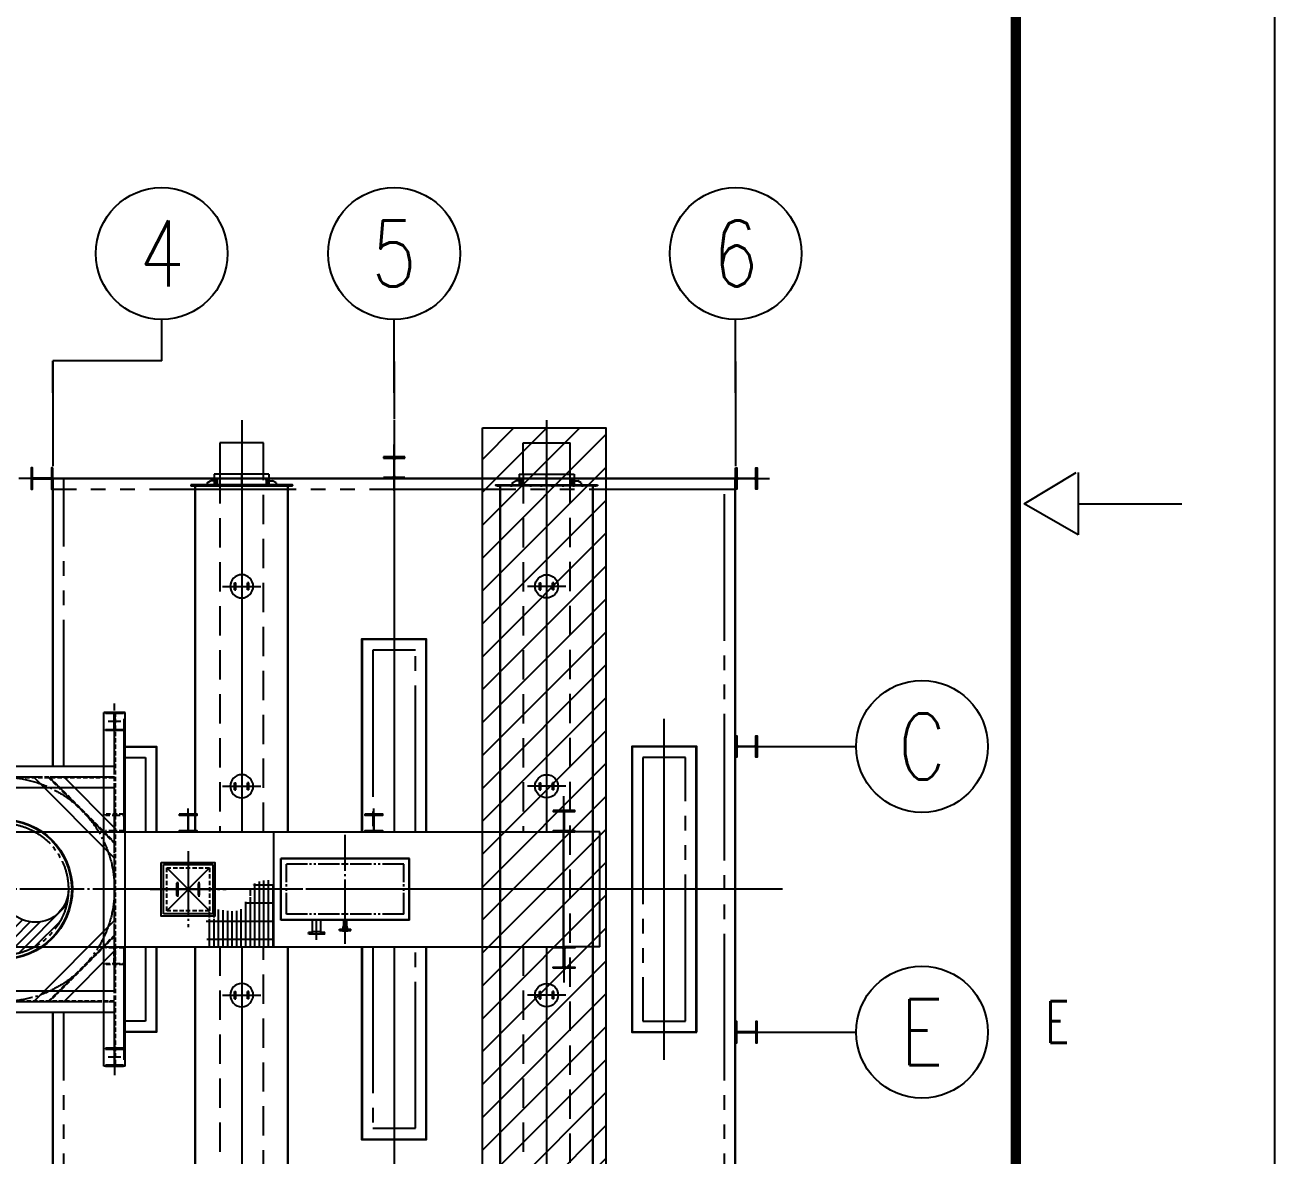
# Model space of a CAD drawing. Header units: millimetres. Extents: x 0 to 232280, y -26939 to 23794.
# Drawn here: x 48829 to 51389, y 7699 to 10014 of the extents above; entities that cross this region are included whole.
import ezdxf
from ezdxf.enums import TextEntityAlignment as Align

# ---------------------------------------------------------------- set-up
doc = ezdxf.new("R2010")
doc.units = ezdxf.units.MM
doc.header["$LTSCALE"] = 30
for name, pattern in [('JNK-CENTER', [34, 30, -1.5, 1, -1.5]), ('JNK-HIDDEN', [3, 2, -1]), ('JNK-PHANTOM', [15, 10, -1, 1, -1, 1, -1]), ('PHA', [30, 20, -2, 2, -2, 2, -2])]:
    doc.linetypes.add(name, pattern=pattern)
for name, color, linetype in [('CEN-R', 1, 'JNK-CENTER'), ('CON-C', 4, 'Continuous'), ('CON-G', 3, 'Continuous'), ('CON-W', 7, 'Continuous'), ('CON-Y', 2, 'Continuous'), ('Dim-W', 7, 'Continuous'), ('HID-Y', 2, 'JNK-HIDDEN'), ('PAN-W', 6, 'PHA'), ('PHA-M', 6, 'JNK-PHANTOM'), ('STL-OBJT', 7, 'Continuous'), ('TITLE', 7, 'Continuous')]:
    doc.layers.add(name, color=color, linetype=linetype)
doc.layers.add('CONT-G', color=3, linetype='Continuous', lineweight=25)
doc.styles.add('ROMANS', font='ROMANS.shx', dxfattribs={"width": 0.8})
doc.styles.add('SIMPLEX', font='simplex.shx', dxfattribs={"width": 0.8})

# ---------------------------------------------------------------- blocks, each defined once
blk = doc.blocks.new('TITLE')
at = {"color": 7}
for p, q in [((841, 0), (841, 594.8536585365848)), ((823.8829268292548, 301.1402439024387), (827.4195121950868, 303.2621951219509)), ((827.5582541526134, 303.2621951219509), (827.5582541526134, 299.0182926829265)), ((827.5582541526134, 299.0182926829265), (823.8829268292548, 301.1402439024387)), ((827.560975609736, 301.1402439024387), (834.6341463414368, 301.1402439024387))]:
    blk.add_line(p, q, dxfattribs=at)
at = {"color": 7, "const_width": 0.7073170731707307}
blk.add_lwpolyline([(823.3170731707312, 17.3292682926829), (823.3170731707312, 577.1707317073162)], dxfattribs=at)
at = {"color": 7, "style": 'ROMANS', "width": 0.7}
blk.add_text('E', height=2.829268292682921, dxfattribs=at).set_placement((826.1463414633893, 265.7743902439021), align=Align.MIDDLE)
blk = doc.blocks.new('SPRING SUPPORT BASE')
at = {"layer": 'CEN-R'}
blk.add_line((-269.9166666703532, 0), (269.916666663019, 0), dxfattribs=at)
at = {"layer": 'CONT-G'}
for p, q in [((-100.0000000036671, 50), (-100.0000000036671, -50)), ((-100.0000000036671, 50), (-80.00000000366708, 50)), ((-80.00000000366708, 50), (-80.00000000366708, -50)), ((79.99999999610009, 50), (79.99999999610009, -50)), ((99.99999999633292, 50), (79.99999999633292, 50)), ((99.99999999633292, 50), (99.99999999633292, -50)), ((-100.0000000036671, -50), (-80.00000000366708, -50)), ((99.99999999633292, -50), (79.99999999633292, -50))]:
    blk.add_line(p, q, dxfattribs=at)
blk.add_circle((-3.667082637548447e-09, 0), 161.9500000000116, dxfattribs=at)
blk = doc.blocks.new('A$C751203EC')
at = {"layer": 'CEN-R'}
for p, q in [((-20.39807007508352, 0), (75, 0)), ((0, 20.39807007508352), (0, -20.39807007508352))]:
    blk.add_line(p, q, dxfattribs=at)
at = {"layer": 'CON-G'}
for p, q in [((0, 7.999999999970896), (75, 8)), ((0, -8), (75, -8))]:
    blk.add_line(p, q, dxfattribs=at)
blk.add_arc((0, 0), 7.999999999999545, 90, 270, dxfattribs=at)
blk = doc.blocks.new('6002 HEADERBOX')
at = {"layer": 'CEN-R'}
for p, q in [((8.149072527885437e-10, -163.9999999997963), (-5.820766091346741e-11, 0)), ((-681.2000028562034, -142.0611126171279), (-681.2000028560869, -175.4405818845698)), ((-497.2000057072146, -142.0611126170988), (-497.2000057070982, -175.4405818845407)), ((-375.0000057071447, -142.0611126170697), (-375.0000057070283, -175.4405818845116)), ((-225.0000057071447, -142.0611126170697), (-225.0000057070283, -175.4405818845116)), ((-75.00000570714474, -142.0611126170697), (-75.00000570702832, -175.4405818845116)), ((74.99999429285526, -142.0611126170406), (74.99999429297168, -175.4405818844825)), ((224.9999942928553, -142.0611126170406), (224.9999942929717, -175.4405818844825)), ((347.1999942928087, -142.0611126169533), (347.1999942929251, -175.4405818843952)), ((497.1999942928087, -142.0611126169824), (497.1999942929251, -175.4405818844243)), ((681.1999914400512, -142.0611126169824), (681.1999914401677, -175.4405818844243)), ((-681.2000028562034, -11575.93888738246), (-681.2000028560869, -11542.55941811502)), ((-497.2000057072146, -11575.93888738249), (-497.2000057070982, -11542.55941811505)), ((-375.0000057071447, -11575.93888738252), (-375.0000057070283, -11542.55941811508)), ((-225.0000057071447, -11575.93888738252), (-225.0000057070283, -11542.55941811508)), ((-75.00000570714474, -11575.93888738252), (-75.00000570702832, -11542.55941811508)), ((74.99999429285526, -11575.93888738255), (74.99999429297168, -11542.55941811511)), ((224.9999942928553, -11575.93888738255), (224.9999942929717, -11542.55941811511)), ((347.1999942928087, -11575.93888738264), (347.1999942929251, -11542.5594181152)), ((497.1999942928087, -11575.93888738261), (497.1999942929251, -11542.55941811517)), ((681.1999914400512, -11575.93888738261), (681.1999914401677, -11542.55941811517)), ((8.149072527885437e-10, -11717.99999999959), (-5.820766091346741e-11, -11553.9999999998))]:
    blk.add_line(p, q, dxfattribs=at)
at = {"layer": 'CON-W', "const_width": 19}
for points in [[(-681.2000028541079, -149.9999999999854), (-681.2000028541079, -154.999999999869)], [(-681.2000028539915, -157.999999999869), (-681.2000028539915, -163.999999999869)], [(-497.2000057050027, -149.9999999999854), (-497.2000057050027, -154.9999999998399)], [(-497.2000057050027, -157.9999999998399), (-497.2000057050027, -163.9999999998399)], [(-375.0000057050493, -149.9999999999563), (-375.0000057050493, -154.9999999998108)], [(-375.0000057050493, -157.9999999998108), (-375.0000057050493, -163.9999999998108)], [(-225.0000057050493, -149.9999999999563), (-225.0000057050493, -154.9999999998108)], [(-225.0000057050493, -157.9999999998108), (-225.0000057050493, -163.9999999998108)], [(-75.00000570504926, -149.9999999999272), (-75.00000570504926, -154.9999999997817)], [(-75.00000570504926, -157.9999999997817), (-75.00000570504926, -163.9999999997817)], [(74.99999429495074, -149.9999999999272), (74.99999429495074, -154.9999999997817)], [(74.99999429495074, -157.9999999997817), (74.99999429495074, -163.9999999997817)], [(224.9999942949507, -149.9999999998981), (224.9999942949507, -154.9999999997817)], [(224.9999942949507, -157.9999999997817), (224.9999942949507, -163.9999999997817)], [(347.1999942950206, -149.9999999998399), (347.1999942950206, -154.9999999996944)], [(347.1999942950206, -157.9999999996944), (347.1999942950206, -163.9999999996944)], [(497.1999942950206, -149.999999999869), (497.1999942950206, -154.9999999997235)], [(497.1999942950206, -157.9999999997235), (497.1999942950206, -163.9999999997235)], [(681.1999914421467, -149.999999999869), (681.1999914421467, -154.9999999997235)], [(681.1999914422631, -157.9999999997235), (681.1999914422631, -163.9999999997235)], [(-681.2000028539915, -11559.99999999972), (-681.2000028539915, -11553.99999999972)], [(-497.2000057050027, -11559.99999999975), (-497.2000057050027, -11553.99999999975)], [(-375.0000057050493, -11559.99999999978), (-375.0000057050493, -11553.99999999978)], [(-225.0000057050493, -11559.99999999978), (-225.0000057050493, -11553.99999999978)], [(-75.00000570504926, -11559.99999999981), (-75.00000570504926, -11553.99999999981)], [(74.99999429495074, -11559.99999999981), (74.99999429495074, -11553.99999999981)], [(224.9999942949507, -11559.99999999981), (224.9999942949507, -11553.99999999981)], [(347.1999942950206, -11559.9999999999), (347.1999942950206, -11553.9999999999)], [(497.1999942950206, -11559.99999999987), (497.1999942950206, -11553.99999999987)], [(681.1999914422631, -11559.99999999987), (681.1999914422631, -11553.99999999987)], [(-681.2000028541079, -11567.99999999961), (-681.2000028541079, -11562.99999999972)], [(-497.2000057050027, -11567.99999999961), (-497.2000057050027, -11562.99999999975)], [(-375.0000057050493, -11567.99999999964), (-375.0000057050493, -11562.99999999978)], [(-225.0000057050493, -11567.99999999964), (-225.0000057050493, -11562.99999999978)], [(-75.00000570504926, -11567.99999999967), (-75.00000570504926, -11562.99999999981)], [(74.99999429495074, -11567.99999999967), (74.99999429495074, -11562.99999999981)], [(224.9999942949507, -11567.99999999969), (224.9999942949507, -11562.99999999981)], [(347.1999942950206, -11567.99999999975), (347.1999942950206, -11562.9999999999)], [(497.1999942950206, -11567.99999999972), (497.1999942950206, -11562.99999999987)], [(681.1999914421467, -11567.99999999972), (681.1999914421467, -11562.99999999987)]]:
    blk.add_lwpolyline(points, dxfattribs=at)
at = {"layer": 'CONT-G'}
for p, q in [((382.5999999986961, -1.455191522836685e-11), (-384.6000000011409, 1.455191522836685e-11)), ((-384.6000000011409, 1.455191522836685e-11), (-384.6000000011409, -149.9999999999854)), ((-711.2000028539915, -157.999999999869), (711.1999914401677, -157.9999999997235)), ((-711.2000028539915, -157.999999999869), (-711.2000028539915, -163.999999999869)), ((-711.2000028539915, -163.999999999869), (711.1999914401677, -163.9999999997235)), ((-650.0000171190477, -11559.99999999987), (-650.0000171190477, -163.9999999998618)), ((-645.0000171190477, -11559.99999999987), (-645.0000171190477, -163.9999999998618)), ((-484.6000000012573, -119.9999999999854), (-434.6000000012573, -89.99999999998545)), ((-484.6000000012573, -119.9999999999854), (-484.6000000012573, -149.9999999999563)), ((-384.6000000011409, -89.99999999998545), (-434.6000000012573, -89.99999999998545)), ((382.5999999986961, -1.455191522836685e-11), (382.5999999986961, -150.0000000000146)), ((382.5999999986961, -90.00000000004366), (432.5999999988126, -90.00000000001455)), ((482.5999999988126, -120.0000000000146), (432.5999999988126, -90.00000000001455)), ((482.5999999988126, -119.9999999999854), (482.5999999988126, -149.9999999999854)), ((645.0000057052239, -11559.99999999987), (645.0000057052239, -163.9999999997308)), ((650.0000057052239, -11559.99999999987), (650.0000057052239, -163.9999999997308)), ((-711.2000028539915, -11553.99999999972), (711.1999914401677, -11553.99999999987)), ((-711.2000028539915, -11559.99999999972), (711.1999914401677, -11559.99999999987)), ((650.0000057052239, -11559.99999999987), (-650.0000171190477, -11559.99999999987)), ((-484.6000000012573, -11597.99999999961), (-484.6000000012573, -11567.99999999964)), ((-484.6000000012573, -11597.99999999961), (-434.6000000012573, -11627.99999999961)), ((-384.6000000011409, -11627.99999999961), (-434.6000000012573, -11627.99999999961)), ((-384.6000000011409, -11717.99999999961), (-384.6000000011409, -11567.99999999961)), ((382.5999999986961, -11717.99999999958), (-384.6000000011409, -11717.99999999961)), ((382.5999999986961, -11717.99999999958), (382.5999999986961, -11567.99999999958)), ((382.5999999986961, -11627.99999999955), (432.5999999988126, -11627.99999999958)), ((482.5999999988126, -11597.99999999958), (432.5999999988126, -11627.99999999958)), ((482.5999999988126, -11597.99999999961), (482.5999999988126, -11567.99999999961))]:
    blk.add_line(p, q, dxfattribs=at)
for points in [[(-711.2000028539915, -149.9999999999854), (-711.2000028539915, -154.999999999869), (711.1999914401677, -154.9999999998399), (711.1999914401677, -149.9999999999854)], [(-711.2000028539915, -11567.99999999961), (-711.2000028539915, -11562.99999999972), (711.1999914401677, -11562.99999999975), (711.1999914401677, -11567.99999999961)]]:
    blk.add_lwpolyline(points, close=True, dxfattribs=at)
at = {"layer": 'Dim-W'}
for p, q in [((711.1999914401677, -157.9999999997235), (711.1999914401677, -163.9999999997235)), ((711.1999914401677, -11559.99999999987), (711.1999914401677, -11553.99999999987))]:
    blk.add_line(p, q, dxfattribs=at)
at = {"layer": 'STL-OBJT', "extrusion": (0, 0, -1), "zscale": -1, "rotation": 270}
blk.add_blockref('A$C751203EC', (350.0000057070283, -75.00000000007276), dxfattribs=at)
at = {"layer": 'STL-OBJT', "rotation": 270}
blk.add_blockref('A$C751203EC', (349.9999942930881, -74.99999999998545), dxfattribs=at)
blk = doc.blocks.new('A$C1FAD331D')
at = {"layer": 'CEN-R'}
for p, q in [((0, 532), (0, -532)), ((-300, -300), (300, 300)), ((300, -300), (-300, 300)), ((531.9486901247292, 0), (-532.0513098752708, 0)), ((-150, 104), (-150, -104)), ((150, 104), (150, -104))]:
    blk.add_line(p, q, dxfattribs=at)
blk.add_lwpolyline([(345, 345), (-345, 345), (-345, -345), (345, -345)], close=True, dxfattribs=at)
at = {"layer": 'CONT-G'}
blk.add_lwpolyline([(375, 375), (-375, 375), (-375, -375), (375, -375)], close=True, dxfattribs=at)
for points in [[(-158, -80), (-158, 80, -0.9999999999999999), (-142, 80), (-142, -80, -0.9999999999999999)], [(158, -80), (158, 80, 0.9999999999999999), (142, 80), (142, -80, 0.9999999999999999)]]:
    blk.add_lwpolyline(points, format="xyb", close=True, dxfattribs=at)
at = {"layer": 'HID-Y'}
blk.add_lwpolyline([(300, 300), (-300, 300), (-300, -300), (300, -300)], close=True, dxfattribs=at)
blk = doc.blocks.new("4'' O2")
at = {"layer": 'CEN-R'}
blk.add_line((275.6105725513771, 0), (0, 0), dxfattribs=at)
at = {"layer": 'CON-Y'}
for p, q in [((200, 57.14999999990687), (0, 57.14999999990687)), ((167, -67.45000000018626), (167, 67.44999999995343)), ((171.5, 67.44999999995343), (167, 67.44999999995343)), ((200, 58.04999999981374), (167, 58.04999999981374)), ((176, 71.1488348764833), (176, 114.5)), ((176, 114.5), (176, 71.94999999995343)), ((200, -78.60000000009313), (200, 78.5999999998603)), ((200, -78.60000000009313), (200, 78.5999999998603)), ((200, -57.1500000001397), (0, -57.14999999990687)), ((200, -58.05000000004657), (167, -58.05000000004657)), ((171.5, -67.45000000018626), (167, -67.45000000018626)), ((176, -114.5), (176, -71.95000000018626)), ((200, -78.60000000009313), (198.3999999999069, -78.60000000009313)), ((198.3999999999069, -114.5), (198.3999999999069, -78.60000000009313))]:
    blk.add_line(p, q, dxfattribs=at)
for centre, start, end in [((171.5, 71.94999999995343), 270, 0), ((171.5, -71.95000000018626), 0, 90)]:
    blk.add_arc(centre, 4.5, start, end, dxfattribs=at)
at = {"layer": 'HID-Y', "ltscale": 0.2}
for p, q in [((203, 95.25), (173, 95.25)), ((198.3999999999069, 114.5), (176, 114.5)), ((198.3999999999069, 104.75), (176, 104.75)), ((198.3999999999069, 85.75), (176, 85.75)), ((198.3999999999069, 78.5999999998603), (198.3999999999069, 114.5)), ((200, 78.5999999998603), (198.3999999999069, 78.5999999998603)), ((203, -95.25), (173, -95.25)), ((198.3999999999069, -85.75), (176, -85.75)), ((198.3999999999069, -104.75), (176, -104.75)), ((198.3999999999069, -114.5), (176, -114.5))]:
    blk.add_line(p, q, dxfattribs=at)
for points in [[(198.3999999999069, 85.75), (198.3999999999069, 104.75), (176, 85.75), (176, 104.75)], [(198.3999999999069, -104.75), (198.3999999999069, -85.75), (176, -104.75), (176, -85.75)]]:
    blk.add_solid(points, dxfattribs=at)
blk = doc.blocks.new('N-FLG SIDE 1.50 300 WNRF')
at = {"layer": 'CEN-R'}
for p, q in [((-57.14999999999782, 3), (-57.14999999999782, -27)), ((0, 15), (0, -166)), ((57.15000000000146, 3), (57.15000000000146, -27))]:
    blk.add_line(p, q, dxfattribs=at)
at = {"layer": 'CON-G'}
blk.add_line((-24.14999999999782, -68.30000000000291), (24.15000000000146, -68.29999999999563), dxfattribs=at)
at = {"layer": 'CON-Y'}
for p, q in [((-36.5, 0), (-36.5, -1.599999999998545)), ((-36.5, 0), (36.5, 0)), ((-20.44999999999709, 0), (-20.44999999999709, -68.30000000000291)), ((20.45000000000073, 0), (20.45000000000073, -68.29999999999563)), ((36.5, 0), (36.5, -1.599999999998545)), ((-78, -1.599999999998545), (-36.5, -1.599999999998545)), ((-78, -1.599999999998545), (-78, -21)), ((-78, -21), (-38.53832820789103, -21)), ((-68.14999999999782, -1.599999999998545), (-68.14999999999782, -21)), ((-46.14999999999782, -1.599999999998545), (-46.14999999999782, -21)), ((-34.15123478700116, -24.49829579396464), (-24.14999999999782, -68.30000000000291)), ((-24.15000000000873, -68.30000000000291), (24.15000000000873, -68.30000000000291)), ((-24.15000000000873, -150), (-24.15000000000873, -68.30000000000291)), ((-24.15000000000873, -149.9999999999927), (24.15000000001237, -150)), ((34.1512347870048, -24.49829579396464), (24.15000000000146, -68.30000000000291)), ((24.15000000000873, -68.30000000000291), (24.15000000000873, -150)), ((36.5, -1.599999999998545), (78, -1.599999999998545)), ((38.53832820789103, -21), (78, -21)), ((46.15000000000146, -1.599999999998545), (46.15000000000146, -21)), ((68.15000000000146, -1.599999999998545), (68.15000000000146, -21)), ((78, -1.599999999998545), (78, -21))]:
    blk.add_line(p, q, dxfattribs=at)
for centre, start, end in [((-38.53832820789103, -25.5), 12.86184448295884, 90), ((38.53832820789103, -25.5), 90, 167.1381555170412)]:
    blk.add_arc(centre, 4.5, start, end, dxfattribs=at)
blk = doc.blocks.new('A$C0E694495')
at = {"layer": 'CON-G'}
blk.add_blockref('N-FLG SIDE 1.50 300 WNRF', (0, 149.9999999999927), dxfattribs=at)
blk = doc.blocks.new('pipesec')
at = {"layer": 'CON-W'}
for p, q in [((0.1209320667256861, 0.4851550630859265), (0.4851550630859833, 0.1209320667255724)), ((0.2437994773475225, 0.4365338644887515), (0.4365338644887231, 0.2437994773474657)), ((0.2476510743001654, 0.2841898434869563), (0.4989146853065733, 0.03292623248046311)), ((0.2468921100701493, 0.2107025956922826), (0.4983372781515811, -0.04074257238914925)), ((0.2038403547347798, 0.1052619269784145), (0.4725353304954467, -0.1634330487821671)), ((0.2303951826239086, 0.1529533111139472), (0.4887617475944523, -0.1054132538565682)), ((0.01183704510651751, 0.0002803885084858848), (0.3595601905681178, -0.3474427569531144)), ((0.07488468138581084, 0.01147896425368344), (0.3940882635955347, -0.3077246179560689)), ((0.1263381145400331, 0.03427174312400894), (0.4246174589634677, -0.2640076012993404)), ((0.1690424887933375, 0.06581358089533751), (0.4509106530311442, -0.2160545833424976)), ((-0.1933486464938881, -0.09151876798955527), (0.1811596163017555, -0.4660270307850851)), ((-0.1559873713952697, -0.05463383106359743), (0.2321944761675923, -0.4428156786264026)), ((-0.110586238643009, -0.02578875179119677), (0.2787281508649073, -0.4151031412991415)), ((-0.05581785669249939, -0.006310921717158635), (0.3211216464689244, -0.3832504248786108)), ((-0.2227042310981062, -0.1364093954099417), (0.1250073849282103, -0.4841210114361729)), ((-0.2498806065186159, -0.2577254440385559), (-0.007725444038470641, -0.4998806065186727)), ((-0.2428248576631802, -0.1905349808694154), (0.06269404621122021, -0.4960538847437874)), ((-0.2269057914652421, -0.3549464711165911), (-0.1049464711164774, -0.4769057914653558))]:
    blk.add_line(p, q, dxfattribs=at)
blk.add_lwpolyline([(0, 0.5, -0.9999999999999997), (0, 0, 0.9999999999999999), (0, -0.5, 0.9999999999999999)], format="xyb", dxfattribs=at)
blk = doc.blocks.new('H-6001')
at = {"layer": 'Dim-W'}
h = blk.add_hatch(dxfattribs=at)
h.set_pattern_fill('GRATE', color=256, scale=80, angle=90)
h.set_pattern_definition([(90, (-603975.4135116833, 26974.89796915864), (-63.5, 3.888253587292846e-15), []), (180, (-603975.4135116833, 26974.89796915864), (-3.110602869834277e-14, -254), [])])
edge = h.paths.add_edge_path()
edge.add_line((3801.000000000349, 47.00000000730506), (3786.000000000349, 47.00000000730506))
edge.add_line((3786.000000000349, 47.00000000730506), (3786.000000000349, 126.9360512828134))
edge.add_spline(control_points=[(3786.000000000349, 126.9360512828134), (3676.836955856648, 132.9250007474184), (3577.975695803878, 124.3534645459295), (3516.000000000349, 63.64807222748641)], knot_values=[1300.876929084428, 1300.876929084428, 1300.876929084428, 1300.876929084428, 1586.519068446716, 1586.519068446716, 1586.519068446716, 1586.519068446716], degree=3, periodic=0)
edge.add_line((3516.000000000349, 63.6480722274282), (3516.000000000349, 47.00000000729051))
edge.add_line((3516.000000000349, 47.00000000730506), (3501.000000000466, 47.00000000730506))
edge.add_spline(control_points=[(3501.000000000466, 47.00000000730506), (3427.840911812731, -45.05950691481121), (3418.190320054651, -397.3288976387412), (3095.670976508525, -280.3314090885106), (2993.000000005006, -282.0886631376634)], knot_values=[571.8018987099156, 571.8018987099185, 571.8018987099185, 571.8018987099185, 948.2797452659934, 1276.576733451685, 1276.576733451685, 1276.576733451685, 1276.576733451685], degree=3, periodic=0)
edge.add_line((2993.000000005006, -282.0886631376634), (2993.000000005006, -368.9999999926949))
edge.add_line((2993.000000005006, -368.9999999926949), (3058.000000028289, -368.9999999926949))
edge.add_line((3058.000000028289, -368.9999999926949), (3058.000000028289, -370.9999999926949))
edge.add_arc((3054.000000028289, -370.9999999926949), 3.999999999999999, 270, 360, ccw=False)
edge.add_line((3054.000000028289, -374.9999999926949), (3007.500000028289, -374.9999999926949))
edge.add_arc((3007.500000028289, -383.4999999926949), 8.500000000000004, 450, 540)
edge.add_line((2999.000000028289, -383.4999999926949), (2999.000000028289, -429.9999999926949))
edge.add_arc((2995.000000028289, -429.9999999926949), 3.999999999999999, 270, 360, ccw=False)
edge.add_line((2995.000000028289, -433.9999999926949), (2993.000000005006, -433.9999999926949))
edge.add_line((2993.000000005006, -433.9999999926949), (2993.000000005006, -802.9999999927095))
edge.add_line((2993.000000005006, -802.9999999927095), (3801.000000000349, -802.9999999927095))
edge.add_line((3801.000000000349, -802.9999999927095), (3801.000000000349, 47.00000000730506))
edge = h.paths.add_edge_path()
edge.add_line((2993.000000005006, -413.4999999927095), (2855.961817631382, -413.4999999927095))
edge.add_spline(control_points=[(2857.757516722544, -403.9999999927095), (2836.144910586998, -504.114924517824), (2854.51969614462, -653.5574622552667), (2872.894481702126, -802.9999999927095)], knot_values=[0, 0, 0, 0, 325.0636055245459, 325.0636055245459, 325.0636055245459, 325.0636055245459], degree=3, periodic=0)
edge.add_line((2872.894481702126, -802.9999999927095), (2993.000000005006, -802.9999999927095))
edge.add_line((2993.000000005006, -802.9999999927095), (2993.000000005006, -413.4999999927095))
edge = h.paths.add_edge_path()
edge.add_spline(control_points=[(2993.000000005006, -282.0886631376634), (2977.150554426014, -282.3599326177937), (2905.504554073443, -290.2075968357676), (2870.792931899545, -343.6167404075095), (2857.757516722544, -403.9999999927095)], knot_values=[325.0636055245459, 325.0636055245459, 325.0636055245459, 325.0636055245459, 375.7432174773246, 571.8018987099156, 571.8018987099156, 571.8018987099156, 571.8018987099156], degree=3, periodic=0)
edge.add_line((2859.978977298713, -394.4999999927095), (2993.000000028289, -394.4999999927095))
edge.add_line((2993.000000028289, -394.4999999927095), (2993.000000028289, -368.9999999926949))
edge.add_line((2993.000000028289, -368.9999999926949), (2993.000000005006, -282.0886631376779))
at = {"layer": 'CEN-R'}
for p, q in [((1570, 2505.000000007276), (1570, 2600.000000007276)), ((1570, -2474.999999992739), (1570, 2475.000000007261)), ((1658.138502914924, 2350.000000007276), (1481.861497085076, 2350.000000007276)), ((1570, 1570.000000007261), (-1570, 1570.000000007261)), ((1570, 650.31529293317), (650.3152929259231, 1570.000000007261)), ((7863.000000007451, 802.9999999928841), (7863.000000007451, 1303.000000007291)), ((4800.000000000233, -761.3059229218197), (4800.000000000116, 761.3059229363571)), ((10324.66642510134, 7.30506144464016e-09), (-10078.11939734966, -7.144990377128124e-09)), ((650.3152929258067, -1569.999999992739), (1570, -650.315292918589)), ((7863.000000007451, -802.9999999810534), (7863.000000007451, -1302.99999999546)), ((-1569.999999999884, -1569.999999992739), (1570, -1569.999999992739)), ((1570, -2099.999999992739), (1570, -2599.999999992739)), ((1658.138502914924, -2349.999999992739), (1481.861497085076, -2349.999999992739))]:
    blk.add_line(p, q, dxfattribs=at)
at = {"layer": 'CEN-R', "ltscale": 0.5}
for p, q in [((1570, 803.0000000072469), (1570, 1130.010894698004)), ((2600, 803.0000000072905), (2600, 1130.010894698047)), ((5200, 803.0000000072614), (5200, 1130.010894698018)), ((1570, -802.9999999927095), (1570, -1130.010894683466))]:
    blk.add_line(p, q, dxfattribs=at)
at = {"layer": 'CEN-R'}
blk.add_circle((0, 7.261405698955059e-09), 1570, dxfattribs=at)
at = {"layer": 'CON-G'}
for p, q in [((5700.000000000349, 430.000000007276), (3900.000000000349, 430.000000007276)), ((3900.000000000349, -429.999999992724), (3900.000000000349, 430.000000007276)), ((5700.000000000349, 425.000000007276), (3900.000000000349, 425.000000007276)), ((3905.000000000349, -429.999999992724), (3905.000000000233, 430.000000007276)), ((5695.000000000349, -429.9999999927386), (5695.000000000466, 430.000000007276)), ((5700.000000000349, -429.999999992724), (5700.000000000349, 430.000000007276)), ((5700.000000000349, -424.999999992724), (3900.000000000349, -424.999999992724)), ((5700.000000000349, -429.999999992724), (3900.000000000349, -429.999999992724))]:
    blk.add_line(p, q, dxfattribs=at)
for radius in [980, 970]:
    blk.add_circle((0, 0), radius, dxfattribs=at)
at = {"layer": 'CONT-G'}
for p, q in [((1420, -2474.999999992739), (1420, 2475.000000007261)), ((1720, 2475.000000007276), (1420, 2475.000000007276)), ((1720, -2474.999999992739), (1720, 2475.000000007261)), ((1570, 1720.000000007261), (-1570, 1720.000000007261)), ((1570, 1420.000000007261), (-1570, 1420.000000007261)), ((1570.000000000116, 438.1832585769735), (438.1832585696829, 1570.000000007261)), ((1570, 862.4473272890027), (862.4473272816977, 1570.000000007261)), ((-7863.000000007451, 802.9999999928841), (7863.000000007451, 803.0000000073196)), ((3800.000000000349, -802.9999999927095), (3800.000000000349, 803.0000000072905)), ((7850.000000007451, 803.0000000073196), (7850.000000007451, -802.9999999926804)), ((7863.000000007451, -802.9999999926804), (7863.000000007451, 803.0000000073196)), ((8363.00000000745, 803.0000000073196), (7863.000000007451, 802.9999999928841)), ((8363.00000000745, -802.9999999926804), (8363.00000000745, 803.0000000073196)), ((438.1832585697994, -1569.999999992739), (1570, -438.1832585624652)), ((-7863.000000007451, -803.0000000071159), (7863.000000007451, -802.9999999926804)), ((862.4473272815812, -1569.999999992739), (1570, -862.447327274378)), ((8363.00000000745, -802.9999999954161), (7863.000000007451, -802.9999999809806)), ((-1569.999999999884, -1419.999999992739), (1570, -1419.999999992739)), ((-1569.999999999884, -1719.999999992739), (1570, -1719.999999992739)), ((1720, -2474.999999992739), (1420, -2474.999999992739))]:
    blk.add_line(p, q, dxfattribs=at)
for points in [[(2475, 1053.000000007349), (2475, 1039.000000007349), (2579.5, 1039.000000007349, -0.414213562373095), (2595.5, 1023.000000007349), (2595.5, 833.0000000073487, -0.414213562373095), (2579.5, 817.0000000073487), (2475, 817.0000000073487), (2475, 803.0000000073487), (2725, 803.0000000073487), (2725, 817.0000000073487), (2620.5, 817.0000000073487, -0.414213562373095), (2604.5, 833.0000000073487), (2604.5, 1023.000000007349, -0.4142135623730949), (2620.5, 1039.000000007349), (2725, 1039.000000007349), (2725, 1053.000000007349)], [(5075, 1053.000000007305), (5075, 1039.000000007305), (5179.5, 1039.000000007305, -0.414213562373095), (5195.5, 1023.000000007305), (5195.5, 833.0000000073051, -0.414213562373095), (5179.5, 817.0000000073051), (5075, 817.0000000073051), (5075, 803.0000000073051), (5325, 803.0000000073051), (5325, 817.0000000073051), (5220.5, 817.0000000073051, -0.414213562373095), (5204.5, 833.0000000073051), (5204.5, 1023.000000007305, -0.4142135623730949), (5220.5, 1039.000000007305), (5325, 1039.000000007305), (5325, 1053.000000007305)], [(7713.000000007451, 1103.00000000732), (7713.000000007451, 1088.00000000732), (7840.000000007451, 1088.00000000732, -0.414213562373095), (7858.000000007451, 1070.00000000732), (7858.000000007451, 836.0000000073196, -0.414213562373095), (7840.000000007451, 818.0000000073196), (7713.000000007451, 818.0000000073196), (7713.000000007451, 803.0000000073196), (8013.000000007451, 803.0000000073196), (8013.000000007451, 818.0000000073196), (7886.000000007451, 818.0000000073196, -0.414213562373095), (7868.000000007451, 836.0000000073196), (7868.000000007451, 1070.00000000732, -0.4142135623730949), (7886.000000007451, 1088.00000000732), (8013.000000007451, 1088.00000000732), (8013.000000007451, 1103.00000000732)], [(7713.000000007451, -1102.999999995489), (7713.000000007451, -1087.999999995489), (7840.000000007451, -1087.999999995489, 0.414213562373095), (7858.000000007451, -1069.999999995489), (7858.000000007451, -835.9999999954889, 0.414213562373095), (7840.000000007451, -817.9999999954889), (7713.000000007451, -817.9999999954889), (7713.000000007451, -802.9999999954889), (8013.000000007451, -802.9999999954889), (8013.000000007451, -817.9999999954889), (7886.000000007451, -817.9999999954889, 0.414213562373095), (7868.000000007451, -835.9999999954889), (7868.000000007451, -1069.999999995489, 0.4142135623730949), (7886.000000007451, -1087.999999995489), (8013.000000007451, -1087.999999995489), (8013.000000007451, -1102.999999995489)]]:
    blk.add_lwpolyline(points, format="xyb", close=True, dxfattribs=at)
at = {"layer": 'HID-Y'}
for p, q in [((1563.5, 2475.000000007261), (1563.5, -2474.999999992739)), ((1576.5, 2475.000000007261), (1576.5, -2474.999999992739)), ((-1570, 1576.500000007261), (1570, 1576.500000007261)), ((-1570, 1563.500000007261), (1570, 1563.500000007261)), ((641.1229047703091, 1570.000000007261), (1570.000000000116, 641.1229047775996)), ((659.5076810811879, 1570.000000007261), (1570, 659.507681088362)), ((1570, -641.1229047629895), (641.1229047703091, -1569.999999992739)), ((1570, -659.5076810739265), (659.5076810811879, -1569.999999992739)), ((1570, -1563.499999992739), (-1569.999999999884, -1563.499999992739)), ((1570, -1576.499999992739), (-1569.999999999884, -1576.499999992739))]:
    blk.add_line(p, q, dxfattribs=at)
for points in [[(1445, 1053.000000007291), (1445, 1039.000000007291), (1549.5, 1039.000000007291, -0.414213562373095), (1565.5, 1023.000000007291), (1565.5, 833.0000000072905, -0.414213562373095), (1549.5, 817.0000000072905), (1445, 817.0000000072905), (1445, 803.0000000072905), (1695, 803.0000000072905), (1695, 817.0000000072905), (1590.5, 817.0000000072905, -0.414213562373095), (1574.5, 833.0000000072905), (1574.5, 1023.000000007291, -0.4142135623730949), (1590.5, 1039.000000007291), (1695, 1039.000000007291), (1695, 1053.000000007291)], [(1445, -1052.999999992753), (1445, -1038.999999992753), (1549.5, -1038.999999992753, 0.414213562373095), (1565.5, -1022.999999992753), (1565.5, -832.9999999927531, 0.414213562373095), (1549.5, -816.9999999927531), (1445, -816.9999999927531), (1445, -802.9999999927531), (1695, -802.9999999927531), (1695, -816.9999999927531), (1590.5, -816.9999999927531, 0.414213562373095), (1574.5, -832.9999999927531), (1574.5, -1022.999999992753, 0.4142135623730949), (1590.5, -1038.999999992753), (1695, -1038.999999992753), (1695, -1052.999999992753)]]:
    blk.add_lwpolyline(points, format="xyb", close=True, dxfattribs=at)
at = {"layer": 'PAN-W'}
blk.add_circle((0, 0), 924, dxfattribs=at)
at = {"layer": 'PHA-M'}
for p, q in [((5620.000000000233, 350.000000007276), (3980.000000000466, 350.000000007276)), ((3980.000000000233, -349.999999992724), (3980.000000000466, 350.000000007276)), ((5620.000000000466, -349.999999992724), (5620.000000000233, 350.000000007276)), ((5620.000000000466, -349.999999992724), (3980.000000000233, -349.999999992724))]:
    blk.add_line(p, q, dxfattribs=at)
for points in [[(1695, 2475.000000007276), (1695, 2461.000000007276), (1590.5, 2461.000000007276, 0.414213562373095), (1574.5, 2445.000000007276), (1574.5, 2255.000000007276, 0.414213562373095), (1590.5, 2239.000000007276), (1695, 2239.000000007276), (1695, 2225.000000007276), (1445, 2225.000000007276), (1445, 2239.000000007276), (1549.5, 2239.000000007276, 0.414213562373095), (1565.5, 2255.000000007276), (1565.5, 2445.000000007276, 0.4142135623730949), (1549.5, 2461.000000007276), (1445, 2461.000000007276), (1445, 2475.000000007276)], [(1695, -2474.999999992739), (1695, -2460.999999992739), (1590.5, -2460.999999992739, -0.414213562373095), (1574.5, -2444.999999992739), (1574.5, -2254.999999992739, -0.414213562373095), (1590.5, -2238.999999992739), (1695, -2238.999999992739), (1695, -2224.999999992739), (1445, -2224.999999992739), (1445, -2238.999999992739), (1549.5, -2238.999999992739, -0.414213562373095), (1565.5, -2254.999999992739), (1565.5, -2444.999999992739, -0.4142135623730949), (1549.5, -2460.999999992739), (1445, -2460.999999992739), (1445, -2474.999999992739)]]:
    blk.add_lwpolyline(points, format="xyb", close=True, dxfattribs=at)
at = {"layer": 'Dim-W', "xscale": -1}
blk.add_blockref('A$C1FAD331D', (2600, 7.261405698955059e-09), dxfattribs=at)
at = {"layer": 'Dim-W', "xscale": 1848, "yscale": 1848, "zscale": 1848, "rotation": 270}
blk.add_blockref('pipesec', (0, 0), dxfattribs=at)
at = {"layer": 'Dim-W', "xscale": -1, "rotation": 180}
blk.add_blockref('A$C0E694495', (4800.000000000233, -429.9999999929569), dxfattribs=at)
blk.add_blockref('A$C0E694495', (4800.000000000233, -429.9999999929569), dxfattribs=at)
at = {"layer": 'TITLE', "xscale": -1, "rotation": 90}
blk.add_blockref("4'' O2", (4400.000000000233, -429.999999992724), dxfattribs=at)
blk.add_blockref("4'' O2", (4400.000000000233, -429.999999992724), dxfattribs=at)
blk = doc.blocks.new('col-line')
at = {"layer": 'CON-Y'}
blk.add_line((0, 3), (0, 8), dxfattribs=at)
blk.add_circle((0, 12.5), 4.5, dxfattribs=at)
at = {"layer": 'CON-C', "style": 'SIMPLEX', "width": 0.8}
blk.add_attdef('1', text='', height=4.5, dxfattribs=at).set_placement((0, 12.5), align=Align.MIDDLE_CENTER)

msp = doc.modelspace()

# ---------------------------------------------------------------- hatches: boundary and pattern name
at = {"layer": 'Dim-W'}
h = msp.add_hatch(dxfattribs=at)
h.set_pattern_fill('ANSI31', color=256, scale=15)
h.set_pattern_definition([(45, (23244.17896768394, 586.219920176183), (-33.67596045400932, 33.67596045400933), [])])
h.paths.add_polyline_path([(50018.60011489522, 9189.679058678317), (49765.90629202309, 9189.679058678317), (49765.90629202309, 7274.019851178673), (50018.60011489522, 7274.019851178673)])

# ---------------------------------------------------------------- linework, layer by layer
msp.add_lwpolyline([(49765.90629202309, 9189.679058678317), (50018.60011489522, 9189.679058678317), (50018.60011489522, 7274.019851178673), (49765.90629202309, 7274.019851178673)], close=True)
at = {"layer": 'CEN-R'}
for p, q in [((48885.97772819358, 9325.019733161585), (48885.97772819358, 9110.795436254688)), ((49585.19897819357, 9325.019733161582), (49585.19897819357, 9206.985063615131)), ((50284.42022819356, 9325.019733161585), (50284.42022819357, 9110.795436254688)), ((49272.95522819631, 9205.040958256126), (49272.95522819631, 8362.271107986599)), ((49585.19897819346, 9205.040958256133), (49585.19897819346, 8362.271107986888)), ((49585.19897819346, 9205.040958256126), (49585.19897819346, 8362.271107986886)), ((49897.44272819489, 9205.040958256126), (49897.44272819581, 8362.271107987173)), ((49272.95522819643, 9070.413607986151), (49272.95522819631, 9094.39860798612)), ((49173.3297277786, 9073.622170265862), (49173.32972777861, 9068.740422885503)), ((49200.23972736164, 9073.622170265868), (49200.23972736165, 9068.740422885503)), ((49218.11147736164, 9073.622170265873), (49218.11147736167, 9068.740422885508)), ((49240.04897736164, 9073.622170265873), (49240.04897736167, 9068.740422885508)), ((49261.98647736164, 9073.622170265873), (49261.98647736167, 9068.740422885508)), ((49283.92397736164, 9073.622170265879), (49283.92397736167, 9068.740422885514)), ((49305.86147736164, 9073.622170265879), (49305.86147736167, 9068.740422885514)), ((49323.73322736163, 9073.62217026589), (49323.73322736166, 9068.740422885525)), ((49345.67072736163, 9073.622170265884), (49345.67072736166, 9068.74042288552)), ((49372.58072694442, 9073.622170265884), (49372.58072694444, 9068.74042288552)), ((49032.2277281976, 8362.271107986378), (49032.2277281976, 8594.077357986134)), ((50138.17022818931, 7895.587357986135), (50138.17022818931, 8594.077357986134)), ((50284.42022819332, 8537.332357986066), (50337.59220977752, 8537.332357986066)), ((50337.11738487425, 8537.332357986066), (50399.28763659534, 8537.332357986066)), ((50380.22807977379, 8244.832357986134), (49034.56772819768, 8244.832357986134)), ((49032.2277281976, 7895.587357986135), (49032.2277281976, 8127.393607986378)), ((49272.95522819631, 8127.393607986598), (49272.95522819631, 7325.98748298614)), ((49585.19897819346, 8127.393607986887), (49585.19897819345, 7284.623757716141)), ((49585.19897819346, 8127.393607986885), (49585.19897819346, 7284.623757716141)), ((49897.44272819605, 8127.393607987173), (49897.442728197, 7269.795948018169)), ((50284.42022819332, 7952.332357986203), (50337.59220977752, 7952.332357986203)), ((50337.11738487425, 7952.332357986204), (50399.28763659534, 7952.332357986203))]:
    msp.add_line(p, q, dxfattribs=at)
at = {"layer": 'CEN-R', "ltscale": 0.5}
for p, q in [((49585.19897819346, 9060.260768522805), (49585.19897819346, 9155.44644744879)), ((48911.77931765584, 9085.916107986139), (48816.44738872889, 9085.916107986139)), ((50258.61863873108, 9085.916107986139), (50353.95056765802, 9085.916107986139))]:
    msp.add_line(p, q, dxfattribs=at)
at = {"layer": 'CON-G', "ltscale": 0.5}
for p, q in [((49607.13647819264, 9129.791107986543), (49563.26147819427, 9129.791107985457)), ((49563.26147819427, 9129.791107985457), (49563.26147819427, 9127.59735798559)), ((49563.26147819427, 9127.59735798559), (49581.8352281955, 9127.59735798559)), ((49584.46772819278, 9124.964857986135), (49584.46772819278, 9090.742357985455)), ((49585.93022819414, 9090.742357985455), (49585.93022819414, 9124.964857986135)), ((49588.56272819577, 9127.59735798559), (49607.13647819264, 9127.59735798559)), ((49607.13647819264, 9127.59735798559), (49607.13647819264, 9129.791107986543)), ((49581.8352281955, 9088.109857985999), (49563.26147819427, 9088.109857985999)), ((49563.26147819427, 9088.109857985999), (49563.26147819427, 9085.916107986139)), ((49607.13647819264, 9088.109857985999), (49588.56272819577, 9088.109857985999)), ((49607.13647819264, 9085.916107986139), (49607.13647819264, 9088.109857985999)), ((49563.26147819427, 9085.916107986139), (49607.13647819264, 9085.916107986139))]:
    msp.add_line(p, q, dxfattribs=at)
at = {"layer": 'CON-G'}
for p, q in [((50284.42022819332, 9085.916107986139), (48885.83147819359, 9085.916107986139)), ((50284.42022819332, 9085.038607986135), (48885.83147819359, 9085.038607986135))]:
    msp.add_line(p, q, dxfattribs=at)
for points in [[(49651.74272819345, 8362.271107986948), (49651.74272819345, 8756.707357986132), (49518.65522819346, 8756.707357986132), (49518.65522819346, 8362.271107986824)], [(49651.01147819346, 8362.271107986944), (49651.01147819346, 8755.976107986135), (49519.38647819346, 8755.976107986135), (49519.38647819346, 8362.271107986826)], [(49034.56772819768, 8537.332357986134), (49098.7714781976, 8537.332357986134), (49098.7714781976, 8362.271107986438)], [(49034.56772819768, 8536.601107986135), (49098.0402281976, 8536.601107986135), (49098.0402281976, 8362.271107986438)], [(49098.7714781976, 8127.39360798644), (49098.7714781976, 7952.332357986134), (49034.56772819768, 7952.332357986134)], [(49098.0402281976, 8127.39360798644), (49098.0402281976, 7953.063607986134), (49034.56772819768, 7953.063607986134)], [(49518.65522819346, 8127.393607986824), (49518.65522819346, 7732.957357986134), (49651.74272819347, 7732.957357986134), (49651.74272819347, 8127.393607986947)], [(49519.38647819346, 8127.393607986825), (49519.38647819346, 7733.688607986134), (49651.01147819346, 7733.688607986134), (49651.01147819346, 8127.393607986945)]]:
    msp.add_lwpolyline(points, dxfattribs=at)
for points in [[(50204.71397818932, 7952.332357986134), (50204.71397818931, 8537.332357986134), (50071.62647818931, 8537.332357986134), (50071.62647818931, 7952.332357986134)], [(50203.98272818932, 7953.063607986134), (50203.98272818931, 8536.601107986135), (50072.35772818931, 8536.601107986135), (50072.35772818931, 7953.063607986134)]]:
    msp.add_lwpolyline(points, close=True, dxfattribs=at)
at = {"layer": 'CON-G', "ltscale": 0.5}
for centre, radius, start, end in [((49581.83522819441, 9124.964857987226), 2.632499998365529, 359.9999999733196, 89.99999997415334), ((49588.56272819468, 9124.96485798505), 2.632500000544824, 89.99999997415334, 179.9999999733196), ((49581.83522819441, 9090.742357984363), 2.632499998365529, 270.0000000191765, 2.668042644536231e-08), ((49588.56272819468, 9090.742357986546), 2.632500000544824, 180.0000000266804, 270.0000000191765)]:
    msp.add_arc(centre, radius, start, end, dxfattribs=at)
at = {"layer": 'CON-W', "const_width": 2.77875}
for points in [[(49173.32972777891, 9072.46110798612), (49173.32972777891, 9071.729857986138)], [(49173.32972777892, 9071.291107986139), (49173.32972777892, 9070.41360798614)], [(49200.23972736196, 9072.46110798612), (49200.23972736196, 9071.729857986144)], [(49200.23972736196, 9071.291107986144), (49200.23972736196, 9070.41360798614)], [(49218.11147736195, 9072.461107986126), (49218.11147736195, 9071.729857986149)], [(49218.11147736195, 9071.291107986144), (49218.11147736195, 9070.413607986146)], [(49240.04897736195, 9072.461107986126), (49240.04897736195, 9071.729857986149)], [(49240.04897736195, 9071.291107986144), (49240.04897736195, 9070.413607986146)], [(49261.98647736195, 9072.461107986132), (49261.98647736195, 9071.729857986149)], [(49261.98647736195, 9071.29110798615), (49261.98647736195, 9070.413607986151)], [(49283.92397736195, 9072.461107986132), (49283.92397736195, 9071.729857986149)], [(49283.92397736195, 9071.29110798615), (49283.92397736195, 9070.413607986151)], [(49305.86147736195, 9072.461107986132), (49305.86147736195, 9071.729857986149)], [(49305.86147736195, 9071.29110798615), (49305.86147736195, 9070.413607986151)], [(49323.73322736196, 9072.461107986142), (49323.73322736196, 9071.729857986165)], [(49323.73322736196, 9071.291107986166), (49323.73322736196, 9070.413607986162)], [(49345.67072736196, 9072.461107986137), (49345.67072736196, 9071.72985798616)], [(49345.67072736196, 9071.29110798616), (49345.67072736196, 9070.413607986162)], [(49372.58072694473, 9072.461107986137), (49372.58072694473, 9071.72985798616)], [(49372.58072694475, 9071.29110798616), (49372.58072694475, 9070.413607986162)]]:
    msp.add_lwpolyline(points, dxfattribs=at)
at = {"layer": 'CON-Y'}
for p, q in [((49109.15543028944, 9326.375608551349), (49109.15543028944, 9411.343556297452)), ((49109.15543028944, 9326.375608551349), (48885.97772819358, 9326.375608551349)), ((48885.97772819358, 9261.343556297452), (48885.97772819358, 9326.375608551349))]:
    msp.add_line(p, q, dxfattribs=at)
msp.add_circle((49109.15543028944, 9546.343556297452), 135, dxfattribs=at)
at = {"layer": 'CONT-G'}
for p, q in [((49317.51760215324, 9159.041404964772), (49228.39285403036, 9159.041404964772)), ((49228.39285403036, 9159.041404964772), (49228.39285403036, 9094.39860798612)), ((49317.51760215324, 9094.398607986115), (49317.51760215324, 9159.041404964772)), ((49849.15097819584, 9159.041404964772), (49945.73447986491, 9159.041404964772)), ((49849.15097819584, 9094.398607986115), (49849.15097819584, 9159.041404964772)), ((49945.73447986491, 9094.39860798612), (49945.73447986491, 9159.041404964772)), ((49328.91047819613, 9094.398607986115), (49216.70747819614, 9094.39860798612)), ((49216.70747819614, 9094.39860798612), (49216.70747819614, 9072.46110798612)), ((49328.91047819613, 9094.398607986115), (49328.91047819613, 9072.461107986115)), ((48885.97772819357, 8496.382357987197), (48885.9777281936, 9085.916107986139)), ((48886.85522819357, 8496.382357987197), (48886.85522819359, 9085.916107986139)), ((49168.94222777893, 9071.291107986139), (49376.96822694445, 9071.29110798616)), ((49168.94222777893, 9071.291107986139), (49168.94222777893, 9070.41360798614)), ((49168.94222777893, 9070.41360798614), (49376.96822694445, 9070.413607986162)), ((49177.89272569265, 8362.271107986513), (49177.89272569265, 9070.41360798614)), ((49178.62397569266, 8362.271107986513), (49178.62397569266, 9070.41360798614)), ((49202.08247819613, 9076.84860798612), (49209.39497819613, 9081.236107986118)), ((49202.08247819613, 9076.84860798612), (49202.08247819613, 9072.461107986126)), ((49216.70747819614, 9081.236107986118), (49209.39497819613, 9081.236107986118)), ((49328.91047819613, 9081.236107986113), (49336.22297819614, 9081.236107986118)), ((49343.53547819614, 9076.84860798612), (49336.22297819614, 9081.236107986118)), ((49343.53547819614, 9076.84860798612), (49343.53547819614, 9072.46110798612)), ((49367.2864790307, 8362.271107986686), (49367.2864790307, 9070.413607986162)), ((49368.0177290307, 8362.271107986686), (49368.0177290307, 9070.413607986162)), ((50283.54272819332, 7403.748607986134), (50283.54272819332, 9085.916107986139)), ((50284.42022819332, 7403.748607986134), (50284.42022819332, 9085.916107986139)), ((49177.89272569265, 7403.748607986137), (49177.89272569265, 8127.393607986513)), ((49178.62397569266, 7403.748607986137), (49178.62397569266, 8127.393607986513)), ((49367.2864790307, 7403.748607986137), (49367.2864790307, 8127.393607986683)), ((49368.0177290307, 7403.748607986137), (49368.0177290307, 8127.393607986683)), ((48885.9777281936, 7403.748607986134), (48885.9777281936, 7993.282357987195)), ((48886.85522819359, 7403.748607986134), (48886.85522819359, 7993.282357987195))]:
    msp.add_line(p, q, dxfattribs=at)
for points in [[(48885.9777281936, 9107.853607986139), (48883.78397819359, 9107.853607986139), (48883.78397819359, 9089.279857986134, -0.414213562373095), (48881.1514781936, 9086.647357986138), (48846.92897819359, 9086.647357986138, -0.414213562373095), (48844.2964781936, 9089.279857986134), (48844.2964781936, 9107.853607986139), (48842.1027281936, 9107.853607986139), (48842.1027281936, 9063.978607986139), (48844.2964781936, 9063.978607986139), (48844.2964781936, 9082.552357986138, -0.414213562373095), (48846.92897819359, 9085.184857986134), (48881.1514781936, 9085.184857986134, -0.4142135623730949), (48883.78397819359, 9082.552357986138), (48883.78397819359, 9063.978607986139), (48885.9777281936, 9063.978607986139)], [(50284.42022819332, 9107.853607986139), (50286.61397819332, 9107.853607986139), (50286.61397819332, 9089.279857986134, 0.414213562373095), (50289.24647819332, 9086.647357986138), (50323.46897819332, 9086.647357986138, 0.414213562373095), (50326.10147819332, 9089.279857986134), (50326.10147819332, 9107.853607986139), (50328.29522819332, 9107.853607986139), (50328.29522819332, 9063.978607986139), (50326.10147819332, 9063.978607986139), (50326.10147819332, 9082.552357986138, 0.414213562373095), (50323.46897819332, 9085.184857986134), (50289.24647819332, 9085.184857986134, 0.4142135623730949), (50286.61397819332, 9082.552357986138), (50286.61397819332, 9063.978607986139), (50284.42022819332, 9063.978607986139)], [(50284.42022819332, 8559.269857986066), (50286.61397819332, 8559.269857986066), (50286.61397819332, 8540.696107986067, 0.414213562373095), (50289.24647819332, 8538.063607986067), (50323.46897819332, 8538.063607986067, 0.414213562373095), (50326.10147819332, 8540.696107986067), (50326.10147819332, 8559.269857986066), (50328.29522819332, 8559.269857986066), (50328.29522819332, 8515.394857986066), (50326.10147819332, 8515.394857986066), (50326.10147819332, 8533.968607986066, 0.414213562373095), (50323.46897819332, 8536.601107986067), (50289.24647819332, 8536.601107986067, 0.4142135623730949), (50286.61397819332, 8533.968607986066), (50286.61397819332, 8515.394857986066), (50284.42022819332, 8515.394857986066)], [(50284.42022819332, 7930.394857986203), (50286.61397819332, 7930.394857986203), (50286.61397819332, 7948.968607986204, -0.414213562373095), (50289.24647819332, 7951.601107986202), (50323.46897819332, 7951.601107986202, -0.414213562373095), (50326.10147819332, 7948.968607986204), (50326.10147819332, 7930.394857986203), (50328.29522819332, 7930.394857986203), (50328.29522819332, 7974.269857986203), (50326.10147819332, 7974.269857986203), (50326.10147819332, 7955.696107986203, -0.414213562373095), (50323.46897819332, 7953.063607986202), (50289.24647819332, 7953.063607986202, -0.4142135623730949), (50286.61397819332, 7955.696107986203), (50286.61397819332, 7974.269857986203), (50284.42022819332, 7974.269857986203)]]:
    msp.add_lwpolyline(points, format="xyb", close=True, dxfattribs=at)
msp.add_lwpolyline([(49168.94222777893, 9072.46110798612), (49168.94222777893, 9071.729857986138), (49376.96822694445, 9071.729857986144), (49376.96822694445, 9072.46110798612)], close=True, dxfattribs=at)
at = {"layer": 'Dim-W'}
msp.add_line((49376.96822694445, 9071.29110798616), (49376.96822694445, 9070.413607986162), dxfattribs=at)
at = {"layer": 'HID-Y'}
for p, q in [((49228.39285403035, 9094.39860798612), (49228.39285403036, 8362.271107986558)), ((49317.51760215324, 8362.271107986639), (49317.51760215322, 9094.398607986115)), ((49849.15097819877, 9094.398607986115), (49849.15097819878, 8362.271107987128)), ((49945.73447986784, 7415.141483021822), (49945.73447986491, 9094.39860798612)), ((49228.39285403036, 8127.393607986558), (49228.39285403036, 7380.641107986172)), ((49317.51760215326, 7380.641107986177), (49317.51760215324, 8127.39360798664)), ((49849.15097819878, 8127.393607987127), (49849.15097819878, 7415.141483021822))]:
    msp.add_line(p, q, dxfattribs=at)
at = {"layer": 'PHA-M'}
for p, q in [((50284.42022819332, 9063.101107986135), (48885.83147819359, 9063.101107986135)), ((48908.79272819361, 8496.382357987197), (48908.79272819359, 9085.916107986139)), ((50261.60522819332, 7403.748607986134), (50261.60522819332, 9085.916107986139)), ((48908.79272819359, 7403.748607986134), (48908.79272819359, 7993.282357987195))]:
    msp.add_line(p, q, dxfattribs=at)
for points in [[(49629.07397819346, 8362.271107986926), (49629.07397819346, 8734.038607986135), (49541.32397819346, 8734.038607986135), (49541.32397819346, 8362.271107986846)], [(49034.56772819768, 8514.663607986135), (49076.1027281976, 8514.663607986135), (49076.1027281976, 8362.271107986417)], [(49076.1027281976, 8127.393607986418), (49076.1027281976, 7975.001107986134), (49034.56772819768, 7975.001107986134)], [(49541.32397819346, 8127.393607986845), (49541.32397819346, 7755.626107986134), (49629.07397819346, 7755.626107986134), (49629.07397819346, 8127.393607986925)]]:
    msp.add_lwpolyline(points, dxfattribs=at)
msp.add_lwpolyline([(50182.04522818932, 7975.001107986134), (50182.04522818931, 8514.663607986135), (50094.29522818931, 8514.663607986135), (50094.29522818931, 7975.001107986134)], close=True, dxfattribs=at)

# ---------------------------------------------------------------- block references
at = {"linetype": 'ByBlock', "xscale": 29.99999999699995, "yscale": 29.99999999699995, "zscale": 29.99999999699995}
msp.add_blockref('TITLE', (26158.93607220591, -1.246645138068286e-05), dxfattribs=at)
at = {"layer": 'CON-W', "xscale": 30, "yscale": 30, "zscale": 30}
for p, values in [((49585.19897819357, 9171.343556297448), {'1': '5'}), ((50284.42022819356, 9171.343556297452), {'1': '6'})]:
    msp.add_blockref('col-line', p, dxfattribs=at).add_auto_attribs(values)
at = {"layer": 'CON-W'}
ref = msp.add_blockref('col-line', (50291.04986402461, 8537.332357986064), dxfattribs=dict(at, xscale=30, yscale=30, zscale=30, rotation=270))
ref.add_attrib('1', 'C', dxfattribs={"layer": 'CON-C', "height": 135, "style": 'SIMPLEX', "width": 0.8}).set_placement((50666.04986402461, 8537.332357986064), align=Align.MIDDLE_CENTER)
ref = msp.add_blockref('col-line', (50291.04986402461, 7952.332357986201), dxfattribs=dict(at, xscale=30, yscale=30, zscale=30, rotation=270))
ref.add_attrib('1', 'E', dxfattribs={"layer": 'CON-C', "height": 135, "style": 'SIMPLEX', "width": 0.8}).set_placement((50666.04986402461, 7952.332357986201), align=Align.MIDDLE_CENTER)
at = {"layer": 'Dim-W', "yscale": 0.14625, "zscale": 0.14625, "rotation": 180}
for p, xscale in [((49272.95522819212, 8865.020068434438), -0.14625), ((49897.44272819479, 8865.020068434438), 0.14625), ((49272.95522819212, 8455.754107986542), -0.14625), ((49897.44272819479, 8455.754107986542), 0.14625), ((49272.95522819211, 8028.236107985835), -0.14625), ((49897.4427281948, 8028.236107985835), 0.14625)]:
    msp.add_blockref('SPRING SUPPORT BASE', p, dxfattribs=dict(at, xscale=xscale))
at = {"layer": 'Dim-W', "xscale": 0.14625, "yscale": 0.14625, "zscale": 0.14625}
msp.add_blockref('H-6001', (48783.01772819769, 8244.832357986134), dxfattribs=at)
at = {"layer": 'HID-Y', "xscale": -0.14625, "yscale": 0.14625, "zscale": 0.14625}
msp.add_blockref('6002 HEADERBOX', (49897.4427281906, 9094.39860798612), dxfattribs=at)
at = {"layer": 'STL-OBJT', "extrusion": (0, 0, -1), "xscale": 0.14625, "yscale": 0.14625, "zscale": -0.14625, "rotation": 270}
msp.add_blockref('A$C751203EC', (-49221.76772736167, 9083.42985798611), dxfattribs=at)
at = {"layer": 'STL-OBJT', "xscale": 0.14625, "yscale": 0.14625, "zscale": 0.14625, "rotation": 270}
msp.add_blockref('A$C751203EC', (49324.14272736168, 9083.42985798612), dxfattribs=at)

# ---------------------------------------------------------------- texts
at = {"layer": 'CON-C', "style": 'SIMPLEX', "width": 0.8}
msp.add_attdef('4', text='1', height=135, dxfattribs=at).set_placement((49109.15543028944, 9546.343556297452), align=Align.MIDDLE_CENTER)

doc.saveas('drawing.dxf')
